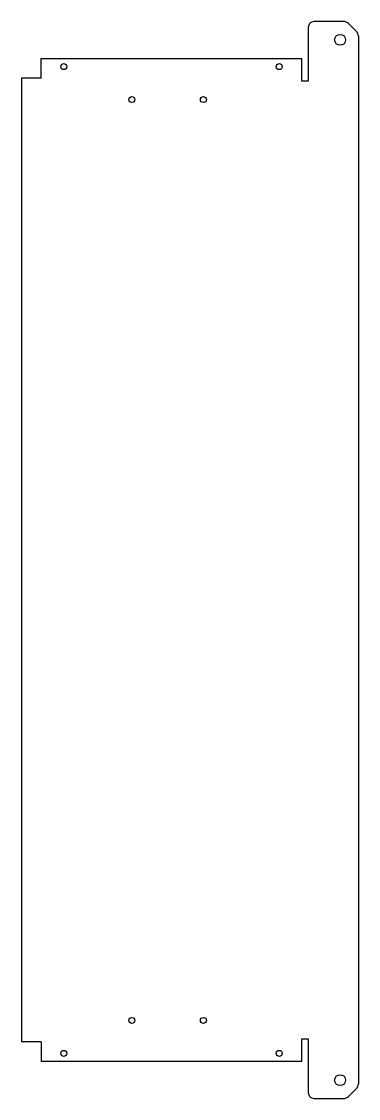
# Model space of a CAD drawing. Header units: millimetres. Extents: x -124 to 152, y -442 to 442.
import ezdxf

# ---------------------------------------------------------------- set-up
doc = ezdxf.new("R2010")
doc.units = ezdxf.units.MM

msp = doc.modelspace()

# ---------------------------------------------------------------- linework, layer by layer
at = {"color": 7, "linetype": 'Continuous', "lineweight": 25}
for p, q in [((110.89, 436.7), (110.89, 392.9)), ((140.02, 441.7), (115.89, 441.7)), ((150.63, 433.16), (143.55, 440.24)), ((152.09, 429.63), (152.09, -429.63)), ((-107.94, 411.34), (105.65, 411.34)), ((-107.94, 395.19), (-107.94, 411.34)), ((105.65, 392.9), (105.65, 411.34)), ((-124.09, 395.19), (-124.09, -395.19)), ((-107.94, 395.19), (-124.09, 395.19)), ((110.89, 392.9), (105.65, 392.9)), ((-107.94, -395.19), (-124.09, -395.19)), ((-107.94, -395.19), (-107.94, -411.34)), ((105.65, -392.9), (110.89, -392.9)), ((105.65, -411.34), (105.65, -392.9)), ((110.89, -392.9), (110.89, -436.7)), ((105.65, -411.34), (-107.94, -411.34)), ((115.89, -441.7), (140.02, -441.7)), ((143.55, -440.24), (150.63, -433.16))]:
    msp.add_line(p, q, dxfattribs=at)
for centre, radius in [((137.09, 426.7), 4.5), ((-89.45, 404.74), 2.45), ((87.16, 404.74), 2.45), ((-33.65, 377.7), 2.45), ((24.95, 377.7), 2.45), ((-33.65, -377.7), 2.45), ((24.95, -377.7), 2.45), ((-89.45, -404.74), 2.45), ((87.16, -404.74), 2.45), ((137.09, -426.7), 4.5)]:
    msp.add_circle(centre, radius, dxfattribs=at)
for centre, start, end in [((140.02, 436.7), 45, 90), ((115.89, 436.7), 90, 180), ((147.09, 429.63), 360, 45), ((147.09, -429.63), 315, 0), ((115.89, -436.7), 180, 270), ((140.02, -436.7), 270, 315)]:
    msp.add_arc(centre, 5, start, end, dxfattribs=at)

doc.saveas('drawing.dxf')
